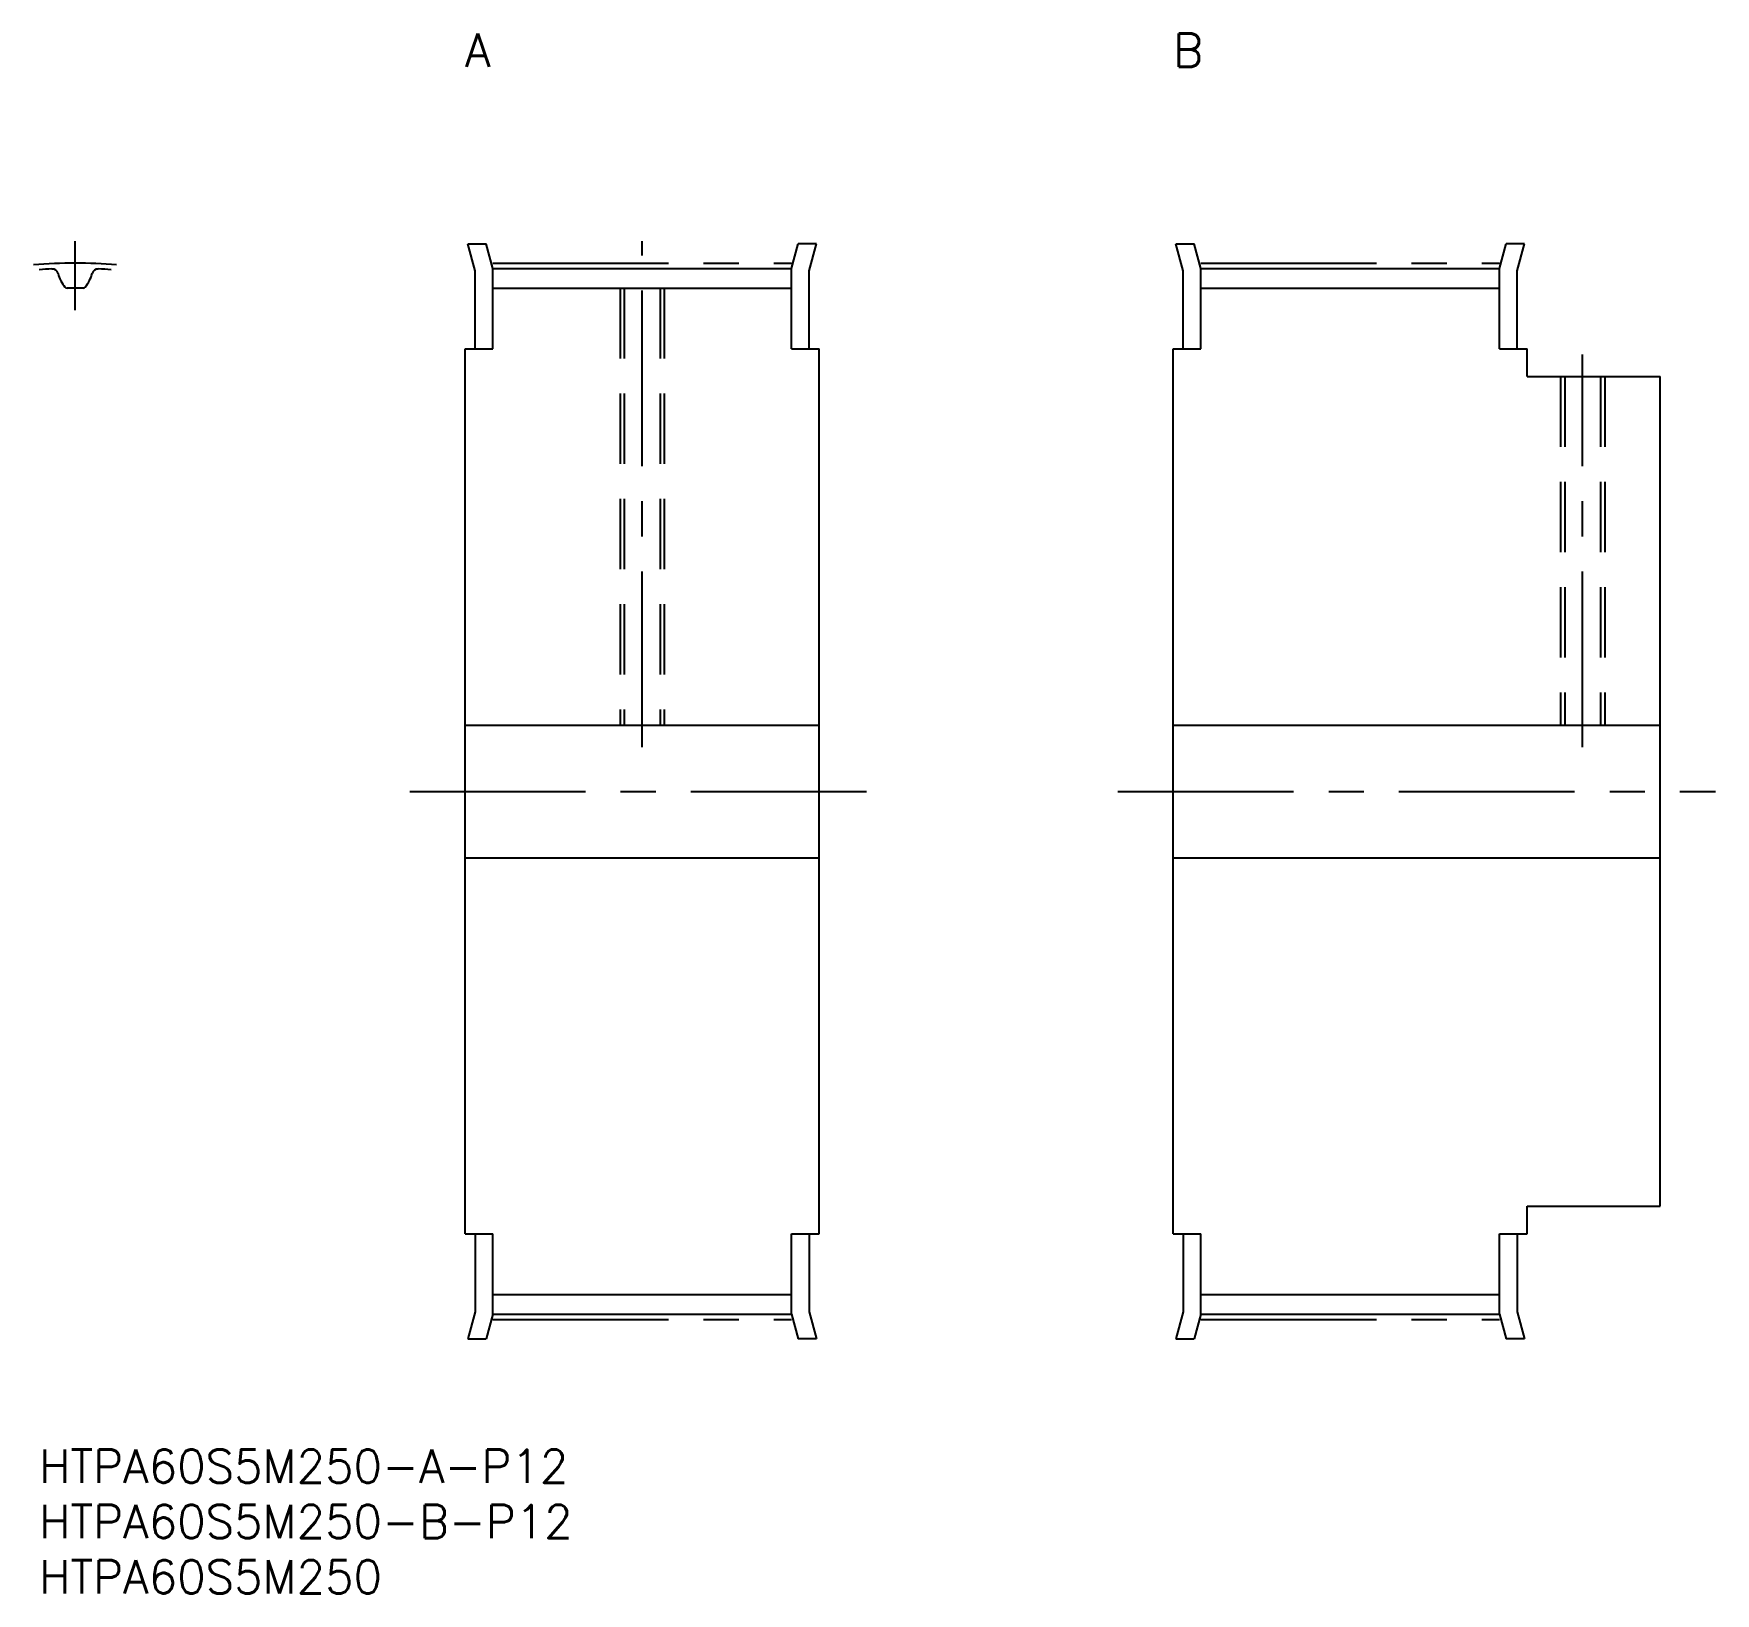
# Model space of a CAD drawing. Extents: x 0 to 151, y -13 to 128.
import ezdxf

# ---------------------------------------------------------------- set-up
doc = ezdxf.new("R2010")
doc.units = 0
doc.header["$LTSCALE"] = 0.5
doc.linetypes.add('CENTER', pattern=[50.8, 31.75, -6.35, 6.35, -6.35])
doc.linetypes.add('DASHED', pattern=[19.05, 12.7, -6.35])
for name, color, linetype in [('MSM_CENTER', 1, 'CENTER'), ('MSM_CONTINUOUS', 7, 'CONTINUOUS'), ('MSM_DASHED', 4, 'DASHED'), ('MSM_PART_NUMBER', 7, 'CONTINUOUS')]:
    doc.layers.add(name, color=color, linetype=linetype)
doc.styles.get("Standard").update_dxf_attribs({"font": 'txt.shx', "height": 3, "bigfont": 'bigfont.shx'})

# ---------------------------------------------------------------- blocks, each defined once
blk = doc.blocks.new('*U3')
at = {"layer": 'MSM_PART_NUMBER'}
blk.add_text('HTPA60S5M250-A-P12', height=3, dxfattribs=at).set_placement((0, -3))
blk = doc.blocks.new('*U4')
at = {"layer": 'MSM_PART_NUMBER'}
blk.add_text('HTPA60S5M250-B-P12', height=3, dxfattribs=at).set_placement((0, -8))
blk = doc.blocks.new('*U5')
at = {"layer": 'MSM_PART_NUMBER'}
blk.add_text('HTPA60S5M250', height=3, dxfattribs=at).set_placement((0, -13))
blk = doc.blocks.new('*U6')
at = {"layer": 'MSM_PART_NUMBER'}
blk.add_text('A', height=3, dxfattribs=at).set_placement((38.5, 125))
blk = doc.blocks.new('*U7')
at = {"layer": 'MSM_PART_NUMBER'}
blk.add_text('B', height=3, dxfattribs=at).set_placement((102.5, 125))

msp = doc.modelspace()

# ---------------------------------------------------------------- linework, layer by layer
at = {"layer": 'MSM_CENTER'}
for p, q in [((3.25, 103), (3.25, 109.25)), ((54.5, 63.5), (54.5, 109.25)), ((41, 107.25), (68, 107.25)), ((105, 107.25), (132, 107.25)), ((139.5, 63.5), (139.5, 99)), ((33.5, 59.5), (75.5, 59.5)), ((97.5, 59.5), (151.5, 59.5)), ((41, 11.76), (68, 11.76)), ((105, 11.76), (132, 11.76))]:
    msp.add_line(p, q, dxfattribs=at)
msp.add_arc((3.25, 59.5), 47.75, 85.4952, 94.5048, dxfattribs=at)
at = {"layer": 'MSM_CONTINUOUS'}
for p, q in [((39.4, 106.55), (38.74, 109)), ((38.74, 109), (40.4, 109)), ((41, 106.76), (40.4, 109)), ((68, 106.76), (68.6, 109)), ((70.26, 109), (68.6, 109)), ((69.6, 106.55), (70.26, 109)), ((103.4, 106.55), (102.74, 109)), ((102.74, 109), (104.4, 109)), ((105, 106.76), (104.4, 109)), ((132, 106.76), (132.6, 109)), ((134.26, 109), (132.6, 109)), ((133.6, 106.55), (134.26, 109)), ((39.4, 99.5), (39.4, 106.55)), ((41, 106.76), (68, 106.76)), ((41, 99.5), (41, 106.76)), ((68, 99.5), (68, 106.76)), ((69.6, 99.5), (69.6, 106.55)), ((103.4, 99.5), (103.4, 106.55)), ((105, 106.76), (132, 106.76)), ((105, 99.5), (105, 106.76)), ((132, 99.5), (132, 106.76)), ((133.6, 99.5), (133.6, 106.55)), ((41, 104.99), (68, 104.99)), ((105, 104.99), (132, 104.99)), ((38.5, 19.5), (38.5, 99.5)), ((38.5, 99.5), (41, 99.5)), ((68, 99.5), (70.5, 99.5)), ((70.5, 19.5), (70.5, 99.5)), ((102.5, 99.5), (105, 99.5)), ((102.5, 19.5), (102.5, 99.5)), ((132, 99.5), (134.5, 99.5)), ((134.5, 97), (134.5, 99.5)), ((134.5, 97), (146.5, 97)), ((146.5, 22), (146.5, 97)), ((38.5, 65.5), (70.5, 65.5)), ((102.5, 65.5), (146.5, 65.5)), ((38.5, 53.5), (70.5, 53.5)), ((102.5, 53.5), (146.5, 53.5)), ((134.5, 22), (146.5, 22)), ((134.5, 19.5), (134.5, 22)), ((38.5, 19.5), (41, 19.5)), ((39.4, 19.5), (39.4, 12.45)), ((41, 12.24), (41, 19.5)), ((68, 12.24), (68, 19.5)), ((68, 19.5), (70.5, 19.5)), ((69.6, 19.5), (69.6, 12.45)), ((102.5, 19.5), (105, 19.5)), ((103.4, 19.5), (103.4, 12.45)), ((105, 12.24), (105, 19.5)), ((132, 12.24), (132, 19.5)), ((132, 19.5), (134.5, 19.5)), ((133.6, 19.5), (133.6, 12.45)), ((41, 14.01), (68, 14.01)), ((105, 14.01), (132, 14.01)), ((39.4, 12.45), (38.74, 10)), ((41, 12.24), (40.4, 10)), ((41, 12.24), (68, 12.24)), ((68, 12.24), (68.6, 10)), ((69.6, 12.45), (70.26, 10)), ((103.4, 12.45), (102.74, 10)), ((105, 12.24), (104.4, 10)), ((105, 12.24), (132, 12.24)), ((132, 12.24), (132.6, 10)), ((133.6, 12.45), (134.26, 10)), ((38.74, 10), (40.4, 10)), ((70.26, 10), (68.6, 10)), ((102.74, 10), (104.4, 10)), ((134.26, 10), (132.6, 10))]:
    msp.add_line(p, q, dxfattribs=at)
for centre, radius, start, end in [((3.25, 59.5), 47.27, 92.5435, 93.9428), ((1.18, 106.17), 0.55, 14.7991, 92.5435), ((5.32, 106.17), 0.55, 87.4565, 165.2009), ((3.25, 59.5), 47.27, 86.0572, 87.4565), ((4.88, 107.15), 3.28, 194.7991, 219.0738), ((2.53, 105.24), 0.25, 219.0738, 270.9061), ((3.25, 59.5), 45.5, 89.0939, 90.9061), ((3.97, 105.24), 0.25, 269.0939, 320.9262), ((1.63, 107.15), 3.27, 320.9262, 345.2009)]:
    msp.add_arc(centre, radius, start, end, dxfattribs=at)
at = {"layer": 'MSM_DASHED'}
for p, q in [((52.5, 104.99), (52.5, 65.5)), ((52.88, 104.99), (52.88, 65.5)), ((56.12, 104.99), (56.12, 65.5)), ((56.5, 104.99), (56.5, 65.5)), ((137.5, 97), (137.5, 65.5)), ((137.88, 97), (137.88, 65.5)), ((141.12, 97), (141.12, 65.5)), ((141.5, 97), (141.5, 65.5))]:
    msp.add_line(p, q, dxfattribs=at)

# ---------------------------------------------------------------- block references
at = {"layer": 'MSM_CONTINUOUS'}
for name in ['*U6', '*U7', '*U3', '*U4', '*U5']:
    msp.add_blockref(name, (0, 0), dxfattribs=at)

doc.saveas('drawing.dxf')
